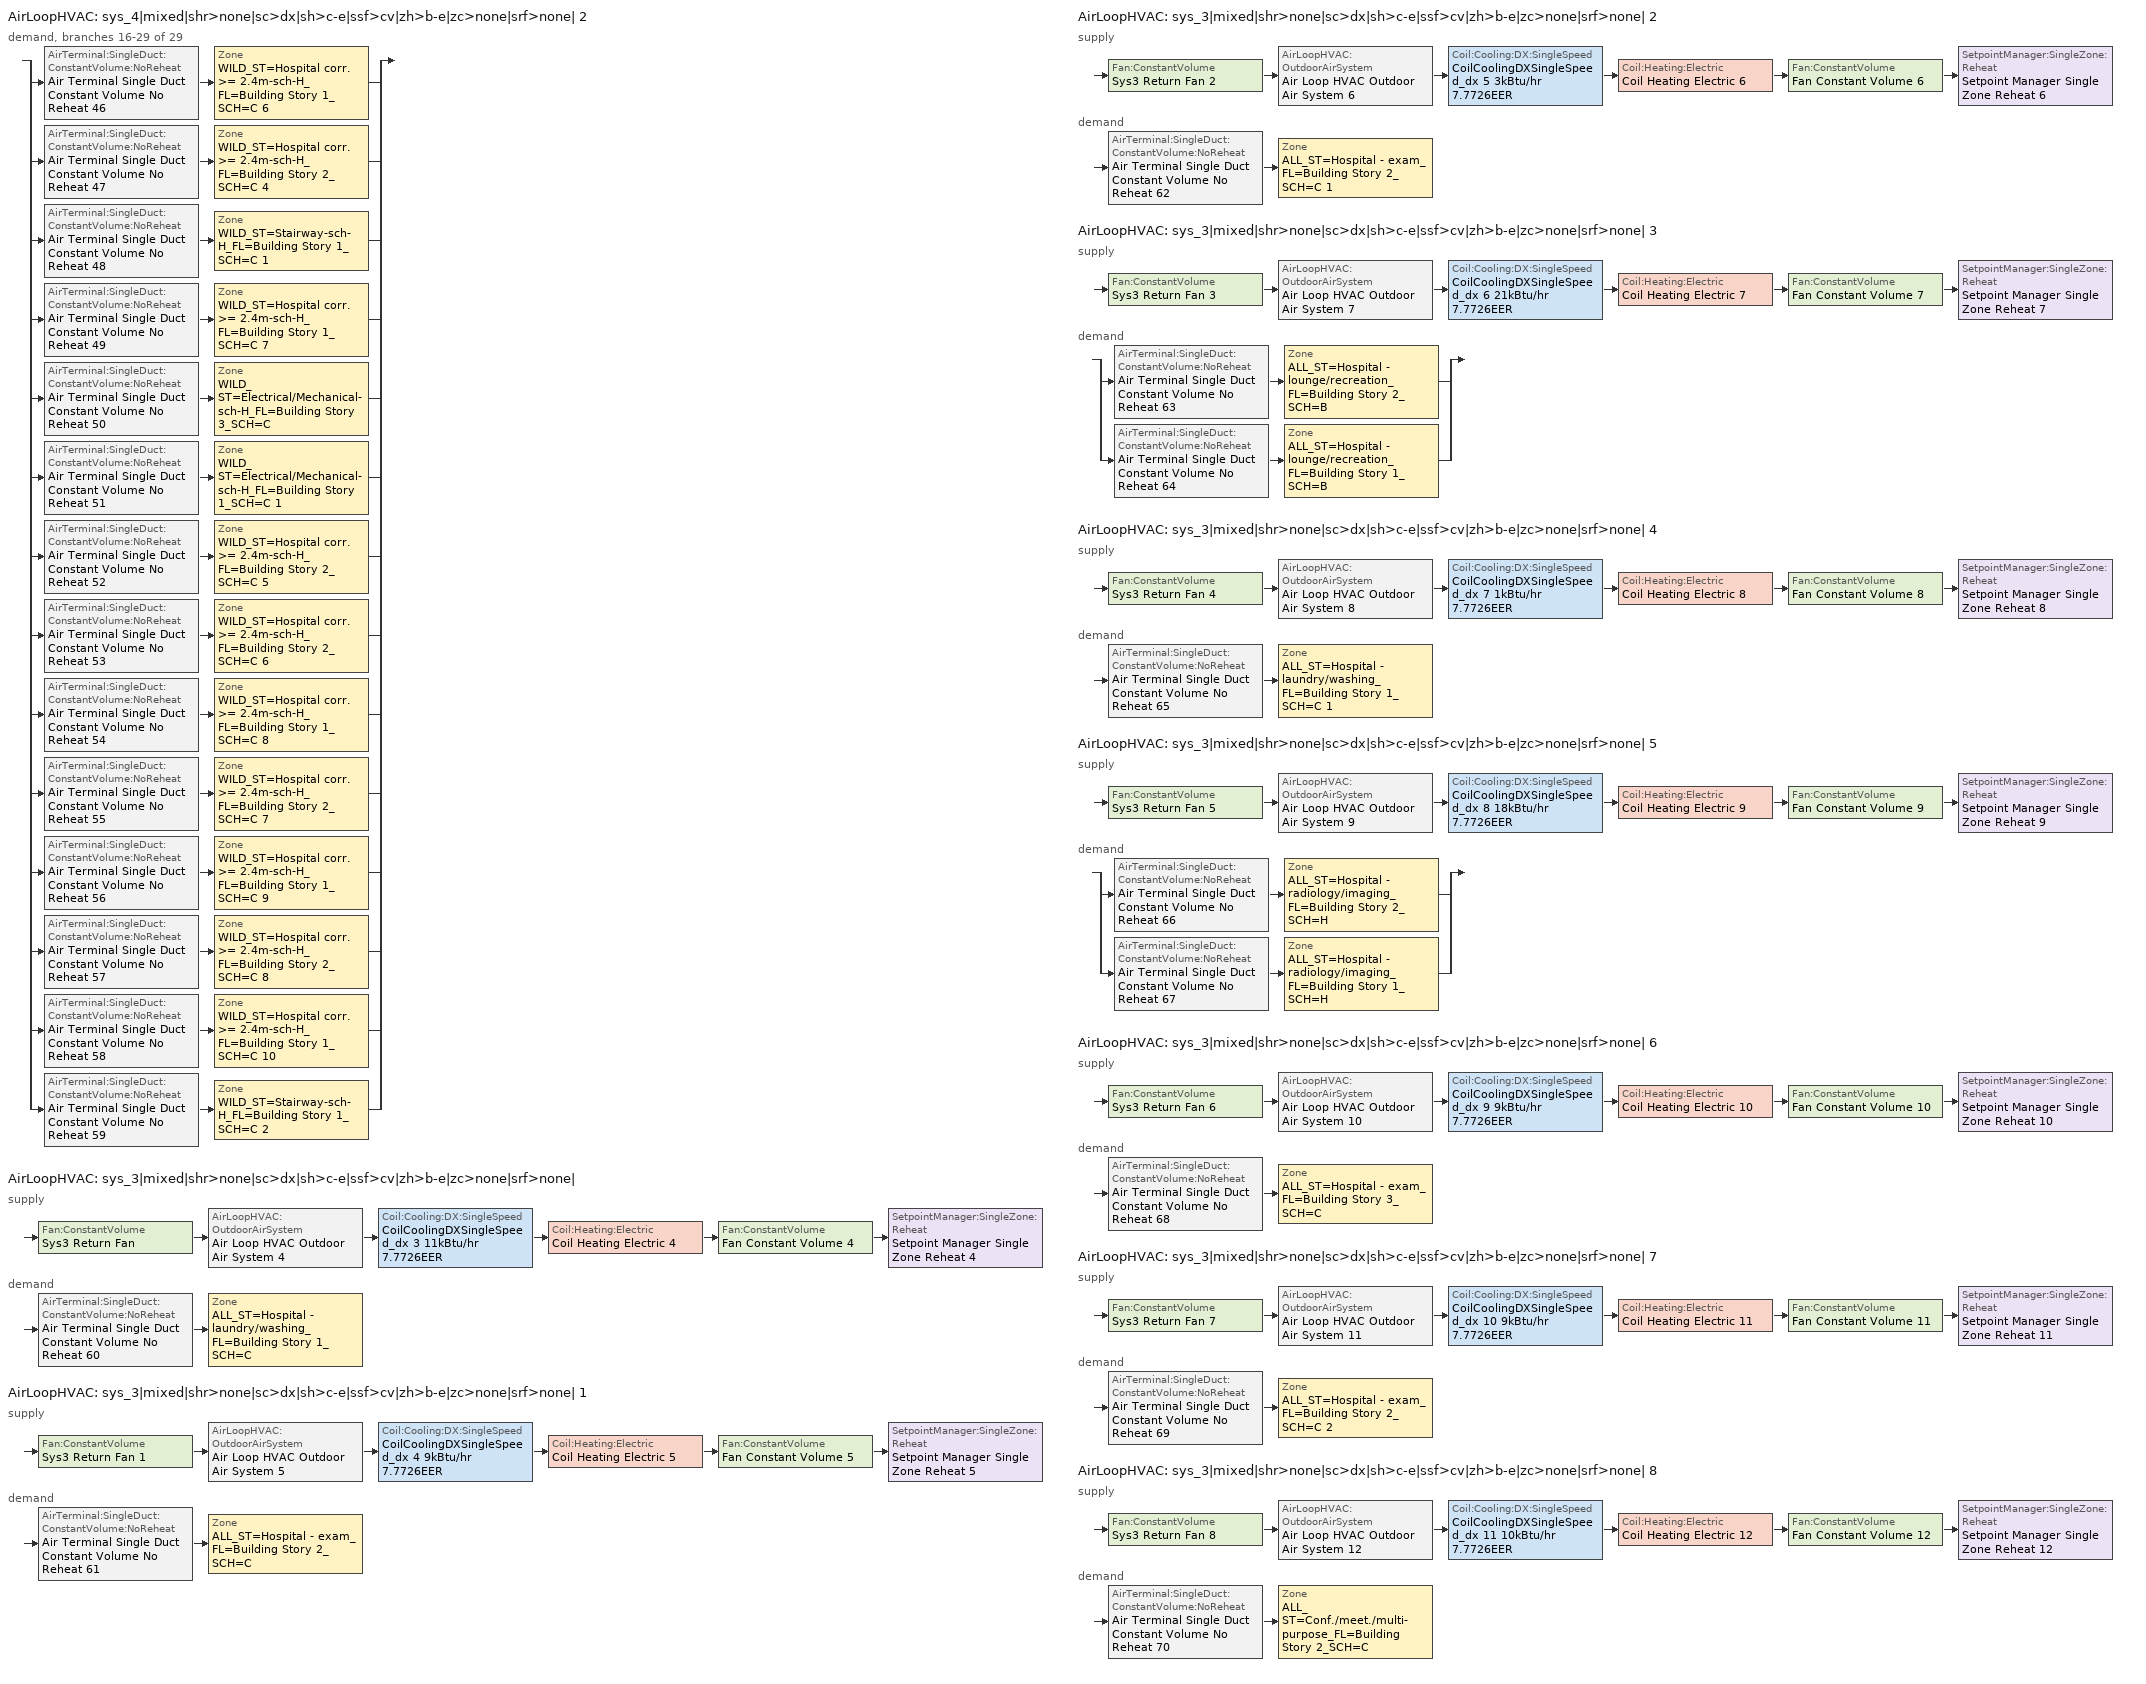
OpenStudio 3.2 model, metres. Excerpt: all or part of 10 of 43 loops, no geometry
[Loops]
AirLoopHVAC 'sys_4|mixed|shr>none|sc>dx|sh>c-e|ssf>cv|zh>b-e|zc>none|srf>none| 2'
 demand, branches 16-29 of 29: split
  | AirTerminal:SingleDuct:ConstantVolume:NoReheat 'Air Terminal Single Duct Constant Volume No Reheat 46' > Zone 'WILD_ST=Hospital corr. >= 2.4m-sch-H_FL=Building Story 1_SCH=C 6'
  | AirTerminal:SingleDuct:ConstantVolume:NoReheat 'Air Terminal Single Duct Constant Volume No Reheat 47' > Zone 'WILD_ST=Hospital corr. >= 2.4m-sch-H_FL=Building Story 2_SCH=C 4'
  | AirTerminal:SingleDuct:ConstantVolume:NoReheat 'Air Terminal Single Duct Constant Volume No Reheat 48' > Zone 'WILD_ST=Stairway-sch-H_FL=Building Story 1_SCH=C 1'
  | AirTerminal:SingleDuct:ConstantVolume:NoReheat 'Air Terminal Single Duct Constant Volume No Reheat 49' > Zone 'WILD_ST=Hospital corr. >= 2.4m-sch-H_FL=Building Story 1_SCH=C 7'
  | AirTerminal:SingleDuct:ConstantVolume:NoReheat 'Air Terminal Single Duct Constant Volume No Reheat 50' > Zone 'WILD_ST=Electrical/Mechanical-sch-H_FL=Building Story 3_SCH=C'
  | AirTerminal:SingleDuct:ConstantVolume:NoReheat 'Air Terminal Single Duct Constant Volume No Reheat 51' > Zone 'WILD_ST=Electrical/Mechanical-sch-H_FL=Building Story 1_SCH=C 1'
  | AirTerminal:SingleDuct:ConstantVolume:NoReheat 'Air Terminal Single Duct Constant Volume No Reheat 52' > Zone 'WILD_ST=Hospital corr. >= 2.4m-sch-H_FL=Building Story 2_SCH=C 5'
  | AirTerminal:SingleDuct:ConstantVolume:NoReheat 'Air Terminal Single Duct Constant Volume No Reheat 53' > Zone 'WILD_ST=Hospital corr. >= 2.4m-sch-H_FL=Building Story 2_SCH=C 6'
  | AirTerminal:SingleDuct:ConstantVolume:NoReheat 'Air Terminal Single Duct Constant Volume No Reheat 54' > Zone 'WILD_ST=Hospital corr. >= 2.4m-sch-H_FL=Building Story 1_SCH=C 8'
  | AirTerminal:SingleDuct:ConstantVolume:NoReheat 'Air Terminal Single Duct Constant Volume No Reheat 55' > Zone 'WILD_ST=Hospital corr. >= 2.4m-sch-H_FL=Building Story 2_SCH=C 7'
  | AirTerminal:SingleDuct:ConstantVolume:NoReheat 'Air Terminal Single Duct Constant Volume No Reheat 56' > Zone 'WILD_ST=Hospital corr. >= 2.4m-sch-H_FL=Building Story 1_SCH=C 9'
  | AirTerminal:SingleDuct:ConstantVolume:NoReheat 'Air Terminal Single Duct Constant Volume No Reheat 57' > Zone 'WILD_ST=Hospital corr. >= 2.4m-sch-H_FL=Building Story 2_SCH=C 8'
  | AirTerminal:SingleDuct:ConstantVolume:NoReheat 'Air Terminal Single Duct Constant Volume No Reheat 58' > Zone 'WILD_ST=Hospital corr. >= 2.4m-sch-H_FL=Building Story 1_SCH=C 10'
  | AirTerminal:SingleDuct:ConstantVolume:NoReheat 'Air Terminal Single Duct Constant Volume No Reheat 59' > Zone 'WILD_ST=Stairway-sch-H_FL=Building Story 1_SCH=C 2'
AirLoopHVAC 'sys_3|mixed|shr>none|sc>dx|sh>c-e|ssf>cv|zh>b-e|zc>none|srf>none|'
 supply: Fan:ConstantVolume 'Sys3 Return Fan' > AirLoopHVAC:OutdoorAirSystem 'Air Loop HVAC Outdoor Air System 4' > Coil:Cooling:DX:SingleSpeed 'CoilCoolingDXSingleSpeed_dx 3 11kBtu/hr 7.7726EER' > Coil:Heating:Electric 'Coil Heating Electric 4' > Fan:ConstantVolume 'Fan Constant Volume 4' > SetpointManager:SingleZone:Reheat 'Setpoint Manager Single Zone Reheat 4'
 demand: AirTerminal:SingleDuct:ConstantVolume:NoReheat 'Air Terminal Single Duct Constant Volume No Reheat 60' > Zone 'ALL_ST=Hospital - laundry/washing_FL=Building Story 1_SCH=C'
AirLoopHVAC 'sys_3|mixed|shr>none|sc>dx|sh>c-e|ssf>cv|zh>b-e|zc>none|srf>none| 1'
 supply: Fan:ConstantVolume 'Sys3 Return Fan 1' > AirLoopHVAC:OutdoorAirSystem 'Air Loop HVAC Outdoor Air System 5' > Coil:Cooling:DX:SingleSpeed 'CoilCoolingDXSingleSpeed_dx 4 9kBtu/hr 7.7726EER' > Coil:Heating:Electric 'Coil Heating Electric 5' > Fan:ConstantVolume 'Fan Constant Volume 5' > SetpointManager:SingleZone:Reheat 'Setpoint Manager Single Zone Reheat 5'
 demand: AirTerminal:SingleDuct:ConstantVolume:NoReheat 'Air Terminal Single Duct Constant Volume No Reheat 61' > Zone 'ALL_ST=Hospital - exam_FL=Building Story 2_SCH=C'
AirLoopHVAC 'sys_3|mixed|shr>none|sc>dx|sh>c-e|ssf>cv|zh>b-e|zc>none|srf>none| 2'
 supply: Fan:ConstantVolume 'Sys3 Return Fan 2' > AirLoopHVAC:OutdoorAirSystem 'Air Loop HVAC Outdoor Air System 6' > Coil:Cooling:DX:SingleSpeed 'CoilCoolingDXSingleSpeed_dx 5 3kBtu/hr 7.7726EER' > Coil:Heating:Electric 'Coil Heating Electric 6' > Fan:ConstantVolume 'Fan Constant Volume 6' > SetpointManager:SingleZone:Reheat 'Setpoint Manager Single Zone Reheat 6'
 demand: AirTerminal:SingleDuct:ConstantVolume:NoReheat 'Air Terminal Single Duct Constant Volume No Reheat 62' > Zone 'ALL_ST=Hospital - exam_FL=Building Story 2_SCH=C 1'
AirLoopHVAC 'sys_3|mixed|shr>none|sc>dx|sh>c-e|ssf>cv|zh>b-e|zc>none|srf>none| 3'
 supply: Fan:ConstantVolume 'Sys3 Return Fan 3' > AirLoopHVAC:OutdoorAirSystem 'Air Loop HVAC Outdoor Air System 7' > Coil:Cooling:DX:SingleSpeed 'CoilCoolingDXSingleSpeed_dx 6 21kBtu/hr 7.7726EER' > Coil:Heating:Electric 'Coil Heating Electric 7' > Fan:ConstantVolume 'Fan Constant Volume 7' > SetpointManager:SingleZone:Reheat 'Setpoint Manager Single Zone Reheat 7'
 demand: split
  | AirTerminal:SingleDuct:ConstantVolume:NoReheat 'Air Terminal Single Duct Constant Volume No Reheat 63' > Zone 'ALL_ST=Hospital - lounge/recreation_FL=Building Story 2_SCH=B'
  | AirTerminal:SingleDuct:ConstantVolume:NoReheat 'Air Terminal Single Duct Constant Volume No Reheat 64' > Zone 'ALL_ST=Hospital - lounge/recreation_FL=Building Story 1_SCH=B'
AirLoopHVAC 'sys_3|mixed|shr>none|sc>dx|sh>c-e|ssf>cv|zh>b-e|zc>none|srf>none| 4'
 supply: Fan:ConstantVolume 'Sys3 Return Fan 4' > AirLoopHVAC:OutdoorAirSystem 'Air Loop HVAC Outdoor Air System 8' > Coil:Cooling:DX:SingleSpeed 'CoilCoolingDXSingleSpeed_dx 7 1kBtu/hr 7.7726EER' > Coil:Heating:Electric 'Coil Heating Electric 8' > Fan:ConstantVolume 'Fan Constant Volume 8' > SetpointManager:SingleZone:Reheat 'Setpoint Manager Single Zone Reheat 8'
 demand: AirTerminal:SingleDuct:ConstantVolume:NoReheat 'Air Terminal Single Duct Constant Volume No Reheat 65' > Zone 'ALL_ST=Hospital - laundry/washing_FL=Building Story 1_SCH=C 1'
AirLoopHVAC 'sys_3|mixed|shr>none|sc>dx|sh>c-e|ssf>cv|zh>b-e|zc>none|srf>none| 5'
 supply: Fan:ConstantVolume 'Sys3 Return Fan 5' > AirLoopHVAC:OutdoorAirSystem 'Air Loop HVAC Outdoor Air System 9' > Coil:Cooling:DX:SingleSpeed 'CoilCoolingDXSingleSpeed_dx 8 18kBtu/hr 7.7726EER' > Coil:Heating:Electric 'Coil Heating Electric 9' > Fan:ConstantVolume 'Fan Constant Volume 9' > SetpointManager:SingleZone:Reheat 'Setpoint Manager Single Zone Reheat 9'
 demand: split
  | AirTerminal:SingleDuct:ConstantVolume:NoReheat 'Air Terminal Single Duct Constant Volume No Reheat 66' > Zone 'ALL_ST=Hospital - radiology/imaging_FL=Building Story 2_SCH=H'
  | AirTerminal:SingleDuct:ConstantVolume:NoReheat 'Air Terminal Single Duct Constant Volume No Reheat 67' > Zone 'ALL_ST=Hospital - radiology/imaging_FL=Building Story 1_SCH=H'
AirLoopHVAC 'sys_3|mixed|shr>none|sc>dx|sh>c-e|ssf>cv|zh>b-e|zc>none|srf>none| 6'
 supply: Fan:ConstantVolume 'Sys3 Return Fan 6' > AirLoopHVAC:OutdoorAirSystem 'Air Loop HVAC Outdoor Air System 10' > Coil:Cooling:DX:SingleSpeed 'CoilCoolingDXSingleSpeed_dx 9 9kBtu/hr 7.7726EER' > Coil:Heating:Electric 'Coil Heating Electric 10' > Fan:ConstantVolume 'Fan Constant Volume 10' > SetpointManager:SingleZone:Reheat 'Setpoint Manager Single Zone Reheat 10'
 demand: AirTerminal:SingleDuct:ConstantVolume:NoReheat 'Air Terminal Single Duct Constant Volume No Reheat 68' > Zone 'ALL_ST=Hospital - exam_FL=Building Story 3_SCH=C'
AirLoopHVAC 'sys_3|mixed|shr>none|sc>dx|sh>c-e|ssf>cv|zh>b-e|zc>none|srf>none| 7'
 supply: Fan:ConstantVolume 'Sys3 Return Fan 7' > AirLoopHVAC:OutdoorAirSystem 'Air Loop HVAC Outdoor Air System 11' > Coil:Cooling:DX:SingleSpeed 'CoilCoolingDXSingleSpeed_dx 10 9kBtu/hr 7.7726EER' > Coil:Heating:Electric 'Coil Heating Electric 11' > Fan:ConstantVolume 'Fan Constant Volume 11' > SetpointManager:SingleZone:Reheat 'Setpoint Manager Single Zone Reheat 11'
 demand: AirTerminal:SingleDuct:ConstantVolume:NoReheat 'Air Terminal Single Duct Constant Volume No Reheat 69' > Zone 'ALL_ST=Hospital - exam_FL=Building Story 2_SCH=C 2'
AirLoopHVAC 'sys_3|mixed|shr>none|sc>dx|sh>c-e|ssf>cv|zh>b-e|zc>none|srf>none| 8'
 supply: Fan:ConstantVolume 'Sys3 Return Fan 8' > AirLoopHVAC:OutdoorAirSystem 'Air Loop HVAC Outdoor Air System 12' > Coil:Cooling:DX:SingleSpeed 'CoilCoolingDXSingleSpeed_dx 11 10kBtu/hr 7.7726EER' > Coil:Heating:Electric 'Coil Heating Electric 12' > Fan:ConstantVolume 'Fan Constant Volume 12' > SetpointManager:SingleZone:Reheat 'Setpoint Manager Single Zone Reheat 12'
 demand: AirTerminal:SingleDuct:ConstantVolume:NoReheat 'Air Terminal Single Duct Constant Volume No Reheat 70' > Zone 'ALL_ST=Conf./meet./multi-purpose_FL=Building Story 2_SCH=C'
[Sizing:Zone] Zone Cooling Design Supply Air Temperature Input Method=TemperatureDifference; Zone Cooling Design Supply Air Temperature {C}=14; Zone Cooling Design Supply Air Temperature Difference {deltaC}=11; Zone Heating Design Supply Air Temperature Input Method=TemperatureDifference; Zone Heating Design Supply Air Temperature {C}=40; Zone Heating Design Supply Air Temperature Difference {deltaC}=21; Zone Cooling Design Supply Air Humidity Ratio {kg-H2O/kg-air}=0.0085; Zone Heating Design Supply Air Humidity Ratio {kg-H2O/kg-air}=0.008; Zone Heating Sizing Factor=1.3; Zone Cooling Sizing Factor=1.1; Cooling Design Air Flow Method=DesignDay; Heating Design Air Flow Method=DesignDay; Account for Dedicated Outdoor Air System=No; Dedicated Outdoor Air System Control Strategy=NeutralSupplyAir; Dedicated Outdoor Air Low Setpoint Temperature for Design {C}=autosize; Dedicated Outdoor Air High Setpoint Temperature for Design {C}=autosize
ALL_ST=Hospital - laundry/washing_FL=Building Story 1_SCH=C; ALL_ST=Hospital - exam_FL=Building Story 2_SCH=C; ALL_ST=Hospital - exam_FL=Building Story 2_SCH=C 1; ALL_ST=Hospital - lounge/recreation_FL=Building Story 2_SCH=B; ALL_ST=Hospital - laundry/washing_FL=Building Story 1_SCH=C 1; ALL_ST=Hospital - radiology/imaging_FL=Building Story 2_SCH=H; ALL_ST=Hospital - exam_FL=Building Story 3_SCH=C; ALL_ST=Hospital - exam_FL=Building Story 2_SCH=C 2; ALL_ST=Conf./meet./multi-purpose_FL=Building Story 2_SCH=C; ALL_ST=Hospital - lounge/recreation_FL=Building Story 1_SCH=B; ALL_ST=Hospital - radiology/imaging_FL=Building Story 1_SCH=H; WILD_ST=Hospital corr. >= 2.4m-sch-H_FL=Building Story 1_SCH=C 6; WILD_ST=Hospital corr. >= 2.4m-sch-H_FL=Building Story 2_SCH=C 4; WILD_ST=Stairway-sch-H_FL=Building Story 1_SCH=C 1; WILD_ST=Hospital corr. >= 2.4m-sch-H_FL=Building Story 1_SCH=C 7; WILD_ST=Electrical/Mechanical-sch-H_FL=Building Story 3_SCH=C; WILD_ST=Electrical/Mechanical-sch-H_FL=Building Story 1_SCH=C 1; WILD_ST=Hospital corr. >= 2.4m-sch-H_FL=Building Story 2_SCH=C 5; WILD_ST=Hospital corr. >= 2.4m-sch-H_FL=Building Story 2_SCH=C 6; WILD_ST=Hospital corr. >= 2.4m-sch-H_FL=Building Story 1_SCH=C 8; WILD_ST=Hospital corr. >= 2.4m-sch-H_FL=Building Story 2_SCH=C 7; WILD_ST=Hospital corr. >= 2.4m-sch-H_FL=Building Story 1_SCH=C 9; WILD_ST=Hospital corr. >= 2.4m-sch-H_FL=Building Story 2_SCH=C 8; WILD_ST=Hospital corr. >= 2.4m-sch-H_FL=Building Story 1_SCH=C 10; WILD_ST=Stairway-sch-H_FL=Building Story 1_SCH=C 2
[Zone equipment]
ALL_ST=Hospital - laundry/washing_FL=Building Story 1_SCH=C: Air Terminal Single Duct Constant Volume No Reheat 60, Zone HVAC Baseboard Convective Electric 60
ALL_ST=Hospital - exam_FL=Building Story 2_SCH=C: Air Terminal Single Duct Constant Volume No Reheat 61, Zone HVAC Baseboard Convective Electric 61
ALL_ST=Hospital - exam_FL=Building Story 2_SCH=C 1: Air Terminal Single Duct Constant Volume No Reheat 62, Zone HVAC Baseboard Convective Electric 62
ALL_ST=Hospital - lounge/recreation_FL=Building Story 2_SCH=B: Air Terminal Single Duct Constant Volume No Reheat 63, Zone HVAC Baseboard Convective Electric 63
ALL_ST=Hospital - laundry/washing_FL=Building Story 1_SCH=C 1: Air Terminal Single Duct Constant Volume No Reheat 65, Zone HVAC Baseboard Convective Electric 65
ALL_ST=Hospital - radiology/imaging_FL=Building Story 2_SCH=H: Air Terminal Single Duct Constant Volume No Reheat 66, Zone HVAC Baseboard Convective Electric 66
ALL_ST=Hospital - exam_FL=Building Story 3_SCH=C: Air Terminal Single Duct Constant Volume No Reheat 68, Zone HVAC Baseboard Convective Electric 68
ALL_ST=Hospital - exam_FL=Building Story 2_SCH=C 2: Air Terminal Single Duct Constant Volume No Reheat 69, Zone HVAC Baseboard Convective Electric 69
ALL_ST=Conf./meet./multi-purpose_FL=Building Story 2_SCH=C: Air Terminal Single Duct Constant Volume No Reheat 70, Zone HVAC Baseboard Convective Electric 70
ALL_ST=Hospital - lounge/recreation_FL=Building Story 1_SCH=B: Air Terminal Single Duct Constant Volume No Reheat 64, Zone HVAC Baseboard Convective Electric 64
ALL_ST=Hospital - radiology/imaging_FL=Building Story 1_SCH=H: Air Terminal Single Duct Constant Volume No Reheat 67, Zone HVAC Baseboard Convective Electric 67
WILD_ST=Hospital corr. >= 2.4m-sch-H_FL=Building Story 1_SCH=C 6: Air Terminal Single Duct Constant Volume No Reheat 46, Zone HVAC Baseboard Convective Electric 46, Sys_4_zone_exhaust_fan 45
WILD_ST=Hospital corr. >= 2.4m-sch-H_FL=Building Story 2_SCH=C 4: Air Terminal Single Duct Constant Volume No Reheat 47, Zone HVAC Baseboard Convective Electric 47, Sys_4_zone_exhaust_fan 46
WILD_ST=Stairway-sch-H_FL=Building Story 1_SCH=C 1: Air Terminal Single Duct Constant Volume No Reheat 48, Zone HVAC Baseboard Convective Electric 48, Sys_4_zone_exhaust_fan 47
WILD_ST=Hospital corr. >= 2.4m-sch-H_FL=Building Story 1_SCH=C 7: Air Terminal Single Duct Constant Volume No Reheat 49, Zone HVAC Baseboard Convective Electric 49, Sys_4_zone_exhaust_fan 48
WILD_ST=Electrical/Mechanical-sch-H_FL=Building Story 3_SCH=C: Air Terminal Single Duct Constant Volume No Reheat 50, Zone HVAC Baseboard Convective Electric 50, Sys_4_zone_exhaust_fan 49
WILD_ST=Electrical/Mechanical-sch-H_FL=Building Story 1_SCH=C 1: Air Terminal Single Duct Constant Volume No Reheat 51, Zone HVAC Baseboard Convective Electric 51, Sys_4_zone_exhaust_fan 50
WILD_ST=Hospital corr. >= 2.4m-sch-H_FL=Building Story 2_SCH=C 5: Air Terminal Single Duct Constant Volume No Reheat 52, Zone HVAC Baseboard Convective Electric 52, Sys_4_zone_exhaust_fan 51
WILD_ST=Hospital corr. >= 2.4m-sch-H_FL=Building Story 2_SCH=C 6: Air Terminal Single Duct Constant Volume No Reheat 53, Zone HVAC Baseboard Convective Electric 53, Sys_4_zone_exhaust_fan 52
WILD_ST=Hospital corr. >= 2.4m-sch-H_FL=Building Story 1_SCH=C 8: Air Terminal Single Duct Constant Volume No Reheat 54, Zone HVAC Baseboard Convective Electric 54, Sys_4_zone_exhaust_fan 53
WILD_ST=Hospital corr. >= 2.4m-sch-H_FL=Building Story 2_SCH=C 7: Air Terminal Single Duct Constant Volume No Reheat 55, Zone HVAC Baseboard Convective Electric 55, Sys_4_zone_exhaust_fan 54
WILD_ST=Hospital corr. >= 2.4m-sch-H_FL=Building Story 1_SCH=C 9: Air Terminal Single Duct Constant Volume No Reheat 56, Zone HVAC Baseboard Convective Electric 56, Sys_4_zone_exhaust_fan 55
WILD_ST=Hospital corr. >= 2.4m-sch-H_FL=Building Story 2_SCH=C 8: Air Terminal Single Duct Constant Volume No Reheat 57, Zone HVAC Baseboard Convective Electric 57, Sys_4_zone_exhaust_fan 56
WILD_ST=Hospital corr. >= 2.4m-sch-H_FL=Building Story 1_SCH=C 10: Air Terminal Single Duct Constant Volume No Reheat 58, Zone HVAC Baseboard Convective Electric 58, Sys_4_zone_exhaust_fan 57
WILD_ST=Stairway-sch-H_FL=Building Story 1_SCH=C 2: Air Terminal Single Duct Constant Volume No Reheat 59, Zone HVAC Baseboard Convective Electric 59, Sys_4_zone_exhaust_fan 58
[AirLoopHVAC] Design Supply Air Flow Rate {m3/s}=autosize; Design Return Air Flow Fraction of Supply Air Flow=1
Name | Availability Schedule
sys_3|mixed|shr>none|sc>dx|sh>c-e|ssf>cv|zh>b-e|zc>none|srf>none| | sys_3|mixed|shr>none|sc>dx|sh>c-e|ssf>cv|zh>b-e|zc>none|srf>none| Occ Sch
sys_3|mixed|shr>none|sc>dx|sh>c-e|ssf>cv|zh>b-e|zc>none|srf>none| 1 | sys_3|mixed|shr>none|sc>dx|sh>c-e|ssf>cv|zh>b-e|zc>none|srf>none| 1 Occ Sch
sys_3|mixed|shr>none|sc>dx|sh>c-e|ssf>cv|zh>b-e|zc>none|srf>none| 2 | sys_3|mixed|shr>none|sc>dx|sh>c-e|ssf>cv|zh>b-e|zc>none|srf>none| 2 Occ Sch
sys_3|mixed|shr>none|sc>dx|sh>c-e|ssf>cv|zh>b-e|zc>none|srf>none| 3 | sys_3|mixed|shr>none|sc>dx|sh>c-e|ssf>cv|zh>b-e|zc>none|srf>none| 3 Occ Sch
sys_3|mixed|shr>none|sc>dx|sh>c-e|ssf>cv|zh>b-e|zc>none|srf>none| 4 | sys_3|mixed|shr>none|sc>dx|sh>c-e|ssf>cv|zh>b-e|zc>none|srf>none| 4 Occ Sch
sys_3|mixed|shr>none|sc>dx|sh>c-e|ssf>cv|zh>b-e|zc>none|srf>none| 5 | sys_3|mixed|shr>none|sc>dx|sh>c-e|ssf>cv|zh>b-e|zc>none|srf>none| 5 Occ Sch
sys_3|mixed|shr>none|sc>dx|sh>c-e|ssf>cv|zh>b-e|zc>none|srf>none| 6 | sys_3|mixed|shr>none|sc>dx|sh>c-e|ssf>cv|zh>b-e|zc>none|srf>none| 6 Occ Sch
sys_3|mixed|shr>none|sc>dx|sh>c-e|ssf>cv|zh>b-e|zc>none|srf>none| 7 | sys_3|mixed|shr>none|sc>dx|sh>c-e|ssf>cv|zh>b-e|zc>none|srf>none| 7 Occ Sch
sys_3|mixed|shr>none|sc>dx|sh>c-e|ssf>cv|zh>b-e|zc>none|srf>none| 8 | sys_3|mixed|shr>none|sc>dx|sh>c-e|ssf>cv|zh>b-e|zc>none|srf>none| 8 Occ Sch
[Sizing:System] Type of Load to Size On=Sensible; Design Outdoor Air Flow Rate {m3/s}=Autosize; Central Heating Maximum System Air Flow Ratio=1; Preheat Design Temperature {C}=7; Preheat Design Humidity Ratio {kg-H2O/kg-Air}=0.008; Precool Design Temperature {C}=13; Precool Design Humidity Ratio {kg-H2O/kg-Air}=0.008; Central Cooling Design Supply Air Temperature {C}=13; Central Heating Design Supply Air Temperature {C}=43; Sizing Option=NonCoincident; 100% Outdoor Air in Cooling=No; 100% Outdoor Air in Heating=No; Central Cooling Design Supply Air Humidity Ratio {kg-H2O/kg-Air}=0.0085; Central Heating Design Supply Air Humidity Ratio {kg-H2O/kg-Air}=0.008; Cooling Design Air Flow Method=DesignDay; Cooling Design Air Flow Rate {m3/s}=0; Heating Design Air Flow Method=DesignDay; Heating Design Air Flow Rate {m3/s}=0; System Outdoor Air Method=ZoneSum; Zone Maximum Outdoor Air Fraction=1; Cooling Supply Air Flow Rate Per Floor Area {m3/s-m2}=0.00996765; Cooling Fraction of Autosized Cooling Supply Air Flow Rate=1; Cooling Supply Air Flow Rate Per Unit Cooling Capacity {m3/s-W}=3.94755e-05; Heating Supply Air Flow Rate Per Floor Area {m3/s-m2}=0.00996765; Heating Fraction of Autosized Heating Supply Air Flow Rate=1; Heating Fraction of Autosized Cooling Supply Air Flow Rate=1; Heating Supply Air Flow Rate Per Unit Heating Capacity {m3/s-W}=3.15882e-05; Cooling Design Capacity Method=CoolingDesignCapacity; Cooling Design Capacity {W}=autosize; Cooling Design Capacity Per Floor Area {W/m2}=234.7; Fraction of Autosized Cooling Design Capacity=1; Heating Design Capacity Method=HeatingDesignCapacity; Heating Design Capacity {W}=autosize; Heating Design Capacity Per Floor Area {W/m2}=157; Fraction of Autosized Heating Design Capacity=1; Central Cooling Capacity Control Method=OnOff
sys_3|mixed|shr>none|sc>dx|sh>c-e|ssf>cv|zh>b-e|zc>none|srf>none|; sys_3|mixed|shr>none|sc>dx|sh>c-e|ssf>cv|zh>b-e|zc>none|srf>none| 1; sys_3|mixed|shr>none|sc>dx|sh>c-e|ssf>cv|zh>b-e|zc>none|srf>none| 2; sys_3|mixed|shr>none|sc>dx|sh>c-e|ssf>cv|zh>b-e|zc>none|srf>none| 3; sys_3|mixed|shr>none|sc>dx|sh>c-e|ssf>cv|zh>b-e|zc>none|srf>none| 4; sys_3|mixed|shr>none|sc>dx|sh>c-e|ssf>cv|zh>b-e|zc>none|srf>none| 5; sys_3|mixed|shr>none|sc>dx|sh>c-e|ssf>cv|zh>b-e|zc>none|srf>none| 6; sys_3|mixed|shr>none|sc>dx|sh>c-e|ssf>cv|zh>b-e|zc>none|srf>none| 7; sys_3|mixed|shr>none|sc>dx|sh>c-e|ssf>cv|zh>b-e|zc>none|srf>none| 8
[Fan:ConstantVolume] Availability Schedule=Always On Discrete; Maximum Flow Rate {m3/s}=AutoSize
Name | Fan Total Efficiency | Pressure Rise {Pa} | Motor Efficiency
Fan Constant Volume 4; Fan Constant Volume 5; Fan Constant Volume 6; Fan Constant Volume 7; Fan Constant Volume 8; Fan Constant Volume 9; Fan Constant Volume 10; Fan Constant Volume 11; Fan Constant Volume 12 | 0.39975 | 640 | 0.615
Sys3 Return Fan; Sys3 Return Fan 1; Sys3 Return Fan 2; Sys3 Return Fan 3; Sys3 Return Fan 4; Sys3 Return Fan 5; Sys3 Return Fan 6; Sys3 Return Fan 7; Sys3 Return Fan 8 | 0.25 | 150 | 0.385
[Coil:Heating:Electric] Availability Schedule=Always On Discrete
Coil Heating Electric 4; Coil Heating Electric 5; Coil Heating Electric 6; Coil Heating Electric 7; Coil Heating Electric 8; Coil Heating Electric 9; Coil Heating Electric 10; Coil Heating Electric 11; Coil Heating Electric 12
[Coil:Cooling:DX:SingleSpeed] Availability Schedule=Always On Discrete; Rated Total Cooling Capacity {W}=autosize; Rated Sensible Heat Ratio=autosize; Rated COP {W/W}=2.72426; Rated Air Flow Rate {m3/s}=autosize; Rated Evaporator Fan Power Per Volume Flow Rate {W/(m3/s)}=773.3; Total Cooling Capacity Function of Temperature Curve=DXCOOL-NECB2011-REF-CAPFT; Total Cooling Capacity Function of Flow Fraction Curve=DXCOOL-NECB2011-REF-CAPFFLOW; Energy Input Ratio Function of Temperature Curve=DXCOOL-NECB2011-REF-COOLEIRFT; Energy Input Ratio Function of Flow Fraction Curve=DXCOOL-NECB2011-REF-COOLEIRFFLOW; Part Load Fraction Correlation Curve=DXCOOL-NECB2011-REF-COOLPLFFPLR; Minimum Outdoor Dry-Bulb Temperature for Compressor Operation {C}=-25; Condenser Type=AirCooled; Evaporative Condenser Effectiveness=0; Evaporative Condenser Air Flow Rate {m3/s}=Autosize; Evaporative Condenser Pump Rated Power Consumption {W}=Autosize; Crankcase Heater Capacity {W}=0; Maximum Outdoor Dry-Bulb Temperature for Crankcase Heater Operation {C}=0; Basin Heater Capacity {W/K}=0; Basin Heater Setpoint Temperature {C}=10
CoilCoolingDXSingleSpeed_dx 3 11kBtu/hr 7.7726EER; CoilCoolingDXSingleSpeed_dx 4 9kBtu/hr 7.7726EER; CoilCoolingDXSingleSpeed_dx 5 3kBtu/hr 7.7726EER; CoilCoolingDXSingleSpeed_dx 6 21kBtu/hr 7.7726EER; CoilCoolingDXSingleSpeed_dx 7 1kBtu/hr 7.7726EER; CoilCoolingDXSingleSpeed_dx 8 18kBtu/hr 7.7726EER; CoilCoolingDXSingleSpeed_dx 9 9kBtu/hr 7.7726EER; CoilCoolingDXSingleSpeed_dx 10 9kBtu/hr 7.7726EER; CoilCoolingDXSingleSpeed_dx 11 10kBtu/hr 7.7726EER
[Controller:OutdoorAir] Minimum Outdoor Air Flow Rate {m3/s}=autosize; Maximum Outdoor Air Flow Rate {m3/s}=Autosize; Economizer Control Type=NoEconomizer; Economizer Control Action Type=ModulateFlow; Economizer Maximum Limit Dry-Bulb Temperature {C}=28; Economizer Maximum Limit Enthalpy {J/kg}=64000; Economizer Minimum Limit Dry-Bulb Temperature {C}=-100; Lockout Type=NoLockout; Minimum Limit Type=FixedMinimum; High Humidity Control=No; Heat Recovery Bypass Control Type=BypassWhenWithinEconomizerLimits
Name | Minimum Outdoor Air Schedule | Controller Mechanical Ventilation
Controller Outdoor Air 4 | sys_3|mixed|shr>none|sc>dx|sh>c-e|ssf>cv|zh>b-e|zc>none|srf>none| Occ Sch | Controller Mechanical Ventilation 4
Controller Outdoor Air 5 | sys_3|mixed|shr>none|sc>dx|sh>c-e|ssf>cv|zh>b-e|zc>none|srf>none| 1 Occ Sch | Controller Mechanical Ventilation 5
Controller Outdoor Air 6 | sys_3|mixed|shr>none|sc>dx|sh>c-e|ssf>cv|zh>b-e|zc>none|srf>none| 2 Occ Sch | Controller Mechanical Ventilation 6
Controller Outdoor Air 7 | sys_3|mixed|shr>none|sc>dx|sh>c-e|ssf>cv|zh>b-e|zc>none|srf>none| 3 Occ Sch | Controller Mechanical Ventilation 7
Controller Outdoor Air 8 | sys_3|mixed|shr>none|sc>dx|sh>c-e|ssf>cv|zh>b-e|zc>none|srf>none| 4 Occ Sch | Controller Mechanical Ventilation 8
Controller Outdoor Air 9 | sys_3|mixed|shr>none|sc>dx|sh>c-e|ssf>cv|zh>b-e|zc>none|srf>none| 5 Occ Sch | Controller Mechanical Ventilation 9
Controller Outdoor Air 10 | sys_3|mixed|shr>none|sc>dx|sh>c-e|ssf>cv|zh>b-e|zc>none|srf>none| 6 Occ Sch | Controller Mechanical Ventilation 10
Controller Outdoor Air 11 | sys_3|mixed|shr>none|sc>dx|sh>c-e|ssf>cv|zh>b-e|zc>none|srf>none| 7 Occ Sch | Controller Mechanical Ventilation 11
Controller Outdoor Air 12 | sys_3|mixed|shr>none|sc>dx|sh>c-e|ssf>cv|zh>b-e|zc>none|srf>none| 8 Occ Sch | Controller Mechanical Ventilation 12
[Controller:MechanicalVentilation] Availability Schedule=Always On Discrete; System Outdoor Air Method=ZoneSum
Controller Mechanical Ventilation 4; Controller Mechanical Ventilation 5; Controller Mechanical Ventilation 6; Controller Mechanical Ventilation 7; Controller Mechanical Ventilation 8; Controller Mechanical Ventilation 9; Controller Mechanical Ventilation 10; Controller Mechanical Ventilation 11; Controller Mechanical Ventilation 12
[AirLoopHVAC:OutdoorAirSystem]
Name | Controller
Air Loop HVAC Outdoor Air System 4 | Controller Outdoor Air 4
Air Loop HVAC Outdoor Air System 5 | Controller Outdoor Air 5
Air Loop HVAC Outdoor Air System 6 | Controller Outdoor Air 6
Air Loop HVAC Outdoor Air System 7 | Controller Outdoor Air 7
Air Loop HVAC Outdoor Air System 8 | Controller Outdoor Air 8
Air Loop HVAC Outdoor Air System 9 | Controller Outdoor Air 9
Air Loop HVAC Outdoor Air System 10 | Controller Outdoor Air 10
Air Loop HVAC Outdoor Air System 11 | Controller Outdoor Air 11
Air Loop HVAC Outdoor Air System 12 | Controller Outdoor Air 12
[SetpointManager:SingleZone:Reheat] Minimum Supply Air Temperature {C}=13; Maximum Supply Air Temperature {C}=43
Name | Control Zone
Setpoint Manager Single Zone Reheat 4 | ALL_ST=Hospital - laundry/washing_FL=Building Story 1_SCH=C
Setpoint Manager Single Zone Reheat 5 | ALL_ST=Hospital - exam_FL=Building Story 2_SCH=C
Setpoint Manager Single Zone Reheat 6 | ALL_ST=Hospital - exam_FL=Building Story 2_SCH=C 1
Setpoint Manager Single Zone Reheat 7 | ALL_ST=Hospital - lounge/recreation_FL=Building Story 2_SCH=B
Setpoint Manager Single Zone Reheat 8 | ALL_ST=Hospital - laundry/washing_FL=Building Story 1_SCH=C 1
Setpoint Manager Single Zone Reheat 9 | ALL_ST=Hospital - radiology/imaging_FL=Building Story 2_SCH=H
Setpoint Manager Single Zone Reheat 10 | ALL_ST=Hospital - exam_FL=Building Story 3_SCH=C
Setpoint Manager Single Zone Reheat 11 | ALL_ST=Hospital - exam_FL=Building Story 2_SCH=C 2
Setpoint Manager Single Zone Reheat 12 | ALL_ST=Conf./meet./multi-purpose_FL=Building Story 2_SCH=C
[AirTerminal:SingleDuct:ConstantVolume:NoReheat] Availability Schedule=Always On Discrete; Maximum Air Flow Rate {m3/s}=AutoSize
Air Terminal Single Duct Constant Volume No Reheat 46; Air Terminal Single Duct Constant Volume No Reheat 47; Air Terminal Single Duct Constant Volume No Reheat 48; Air Terminal Single Duct Constant Volume No Reheat 49; Air Terminal Single Duct Constant Volume No Reheat 50; Air Terminal Single Duct Constant Volume No Reheat 51; Air Terminal Single Duct Constant Volume No Reheat 52; Air Terminal Single Duct Constant Volume No Reheat 53; Air Terminal Single Duct Constant Volume No Reheat 54; Air Terminal Single Duct Constant Volume No Reheat 55; Air Terminal Single Duct Constant Volume No Reheat 56; Air Terminal Single Duct Constant Volume No Reheat 57; Air Terminal Single Duct Constant Volume No Reheat 58; Air Terminal Single Duct Constant Volume No Reheat 59; Air Terminal Single Duct Constant Volume No Reheat 60; Air Terminal Single Duct Constant Volume No Reheat 61; Air Terminal Single Duct Constant Volume No Reheat 62; Air Terminal Single Duct Constant Volume No Reheat 63; Air Terminal Single Duct Constant Volume No Reheat 64; Air Terminal Single Duct Constant Volume No Reheat 65; Air Terminal Single Duct Constant Volume No Reheat 66; Air Terminal Single Duct Constant Volume No Reheat 67; Air Terminal Single Duct Constant Volume No Reheat 68; Air Terminal Single Duct Constant Volume No Reheat 69; Air Terminal Single Duct Constant Volume No Reheat 70
[ZoneHVAC:Baseboard:Convective:Electric] Availability Schedule=Always On Discrete; Nominal Capacity {W}=autosize; Efficiency=1
Zone HVAC Baseboard Convective Electric 46; Zone HVAC Baseboard Convective Electric 47; Zone HVAC Baseboard Convective Electric 48; Zone HVAC Baseboard Convective Electric 49; Zone HVAC Baseboard Convective Electric 50; Zone HVAC Baseboard Convective Electric 51; Zone HVAC Baseboard Convective Electric 52; Zone HVAC Baseboard Convective Electric 53; Zone HVAC Baseboard Convective Electric 54; Zone HVAC Baseboard Convective Electric 55; Zone HVAC Baseboard Convective Electric 56; Zone HVAC Baseboard Convective Electric 57; Zone HVAC Baseboard Convective Electric 58; Zone HVAC Baseboard Convective Electric 59; Zone HVAC Baseboard Convective Electric 60; Zone HVAC Baseboard Convective Electric 61; Zone HVAC Baseboard Convective Electric 62; Zone HVAC Baseboard Convective Electric 63; Zone HVAC Baseboard Convective Electric 64; Zone HVAC Baseboard Convective Electric 65; Zone HVAC Baseboard Convective Electric 66; Zone HVAC Baseboard Convective Electric 67; Zone HVAC Baseboard Convective Electric 68; Zone HVAC Baseboard Convective Electric 69; Zone HVAC Baseboard Convective Electric 70
[Fan:ZoneExhaust] Fan Total Efficiency=0.25; Pressure Rise {Pa}=125; System Availability Manager Coupling Mode=Coupled
Name | Maximum Flow Rate {m3/s}
Sys_4_zone_exhaust_fan 45 | 0.0113267
Sys_4_zone_exhaust_fan 46; Sys_4_zone_exhaust_fan 52 | 0.00849505
Sys_4_zone_exhaust_fan 47; Sys_4_zone_exhaust_fan 55 | 0.00396436
Sys_4_zone_exhaust_fan 48 | 0.029072
Sys_4_zone_exhaust_fan 49 | 0.00825908
Sys_4_zone_exhaust_fan 50 | 0.00231254
Sys_4_zone_exhaust_fan 51; Sys_4_zone_exhaust_fan 54 | 0.00934456
Sys_4_zone_exhaust_fan 53 | 0.00604093
Sys_4_zone_exhaust_fan 56 | 0.0266178
Sys_4_zone_exhaust_fan 57 | 0.00693763
Sys_4_zone_exhaust_fan 58 | 0.0045307
[Schedule:Ruleset]
Name | Default Day Schedule | Summer Design Day Schedule | Winter Design Day Schedule
sys_3|mixed|shr>none|sc>dx|sh>c-e|ssf>cv|zh>b-e|zc>none|srf>none| Occ Sch | sys_3|mixed|shr>none|sc>dx|sh>c-e|ssf>cv|zh>b-e|zc>none|srf>none| Occ Sch Default | sys_3|mixed|shr>none|sc>dx|sh>c-e|ssf>cv|zh>b-e|zc>none|srf>none| Occ Sch Summer Design Day | sys_3|mixed|shr>none|sc>dx|sh>c-e|ssf>cv|zh>b-e|zc>none|srf>none| Occ Sch Winter Design Day
sys_3|mixed|shr>none|sc>dx|sh>c-e|ssf>cv|zh>b-e|zc>none|srf>none| 1 Occ Sch | sys_3|mixed|shr>none|sc>dx|sh>c-e|ssf>cv|zh>b-e|zc>none|srf>none| 1 Occ Sch Default | sys_3|mixed|shr>none|sc>dx|sh>c-e|ssf>cv|zh>b-e|zc>none|srf>none| 1 Occ Sch Summer Design Day | sys_3|mixed|shr>none|sc>dx|sh>c-e|ssf>cv|zh>b-e|zc>none|srf>none| 1 Occ Sch Winter Design Day
sys_3|mixed|shr>none|sc>dx|sh>c-e|ssf>cv|zh>b-e|zc>none|srf>none| 2 Occ Sch | sys_3|mixed|shr>none|sc>dx|sh>c-e|ssf>cv|zh>b-e|zc>none|srf>none| 2 Occ Sch Default | sys_3|mixed|shr>none|sc>dx|sh>c-e|ssf>cv|zh>b-e|zc>none|srf>none| 2 Occ Sch Summer Design Day | sys_3|mixed|shr>none|sc>dx|sh>c-e|ssf>cv|zh>b-e|zc>none|srf>none| 2 Occ Sch Winter Design Day
sys_3|mixed|shr>none|sc>dx|sh>c-e|ssf>cv|zh>b-e|zc>none|srf>none| 3 Occ Sch | sys_3|mixed|shr>none|sc>dx|sh>c-e|ssf>cv|zh>b-e|zc>none|srf>none| 3 Occ Sch Default | sys_3|mixed|shr>none|sc>dx|sh>c-e|ssf>cv|zh>b-e|zc>none|srf>none| 3 Occ Sch Summer Design Day | sys_3|mixed|shr>none|sc>dx|sh>c-e|ssf>cv|zh>b-e|zc>none|srf>none| 3 Occ Sch Winter Design Day
sys_3|mixed|shr>none|sc>dx|sh>c-e|ssf>cv|zh>b-e|zc>none|srf>none| 4 Occ Sch | sys_3|mixed|shr>none|sc>dx|sh>c-e|ssf>cv|zh>b-e|zc>none|srf>none| 4 Occ Sch Default | sys_3|mixed|shr>none|sc>dx|sh>c-e|ssf>cv|zh>b-e|zc>none|srf>none| 4 Occ Sch Summer Design Day | sys_3|mixed|shr>none|sc>dx|sh>c-e|ssf>cv|zh>b-e|zc>none|srf>none| 4 Occ Sch Winter Design Day
sys_3|mixed|shr>none|sc>dx|sh>c-e|ssf>cv|zh>b-e|zc>none|srf>none| 5 Occ Sch | sys_3|mixed|shr>none|sc>dx|sh>c-e|ssf>cv|zh>b-e|zc>none|srf>none| 5 Occ Sch Default | sys_3|mixed|shr>none|sc>dx|sh>c-e|ssf>cv|zh>b-e|zc>none|srf>none| 5 Occ Sch Summer Design Day | sys_3|mixed|shr>none|sc>dx|sh>c-e|ssf>cv|zh>b-e|zc>none|srf>none| 5 Occ Sch Winter Design Day
sys_3|mixed|shr>none|sc>dx|sh>c-e|ssf>cv|zh>b-e|zc>none|srf>none| 6 Occ Sch | sys_3|mixed|shr>none|sc>dx|sh>c-e|ssf>cv|zh>b-e|zc>none|srf>none| 6 Occ Sch Default | sys_3|mixed|shr>none|sc>dx|sh>c-e|ssf>cv|zh>b-e|zc>none|srf>none| 6 Occ Sch Summer Design Day | sys_3|mixed|shr>none|sc>dx|sh>c-e|ssf>cv|zh>b-e|zc>none|srf>none| 6 Occ Sch Winter Design Day
sys_3|mixed|shr>none|sc>dx|sh>c-e|ssf>cv|zh>b-e|zc>none|srf>none| 7 Occ Sch | sys_3|mixed|shr>none|sc>dx|sh>c-e|ssf>cv|zh>b-e|zc>none|srf>none| 7 Occ Sch Default | sys_3|mixed|shr>none|sc>dx|sh>c-e|ssf>cv|zh>b-e|zc>none|srf>none| 7 Occ Sch Summer Design Day | sys_3|mixed|shr>none|sc>dx|sh>c-e|ssf>cv|zh>b-e|zc>none|srf>none| 7 Occ Sch Winter Design Day
sys_3|mixed|shr>none|sc>dx|sh>c-e|ssf>cv|zh>b-e|zc>none|srf>none| 8 Occ Sch | sys_3|mixed|shr>none|sc>dx|sh>c-e|ssf>cv|zh>b-e|zc>none|srf>none| 8 Occ Sch Default | sys_3|mixed|shr>none|sc>dx|sh>c-e|ssf>cv|zh>b-e|zc>none|srf>none| 8 Occ Sch Summer Design Day | sys_3|mixed|shr>none|sc>dx|sh>c-e|ssf>cv|zh>b-e|zc>none|srf>none| 8 Occ Sch Winter Design Day
[Schedule:Day]
sys_3|mixed|shr>none|sc>dx|sh>c-e|ssf>cv|zh>b-e|zc>none|srf>none| Occ Sch Default; sys_3|mixed|shr>none|sc>dx|sh>c-e|ssf>cv|zh>b-e|zc>none|srf>none| 1 Occ Sch Default; sys_3|mixed|shr>none|sc>dx|sh>c-e|ssf>cv|zh>b-e|zc>none|srf>none| 2 Occ Sch Default; sys_3|mixed|shr>none|sc>dx|sh>c-e|ssf>cv|zh>b-e|zc>none|srf>none| 4 Occ Sch Default; sys_3|mixed|shr>none|sc>dx|sh>c-e|ssf>cv|zh>b-e|zc>none|srf>none| 6 Occ Sch Default; sys_3|mixed|shr>none|sc>dx|sh>c-e|ssf>cv|zh>b-e|zc>none|srf>none| 7 Occ Sch Default; sys_3|mixed|shr>none|sc>dx|sh>c-e|ssf>cv|zh>b-e|zc>none|srf>none| 8 Occ Sch Default: 9, 0, 0, 21, 0, 1, 24, 0, 0
sys_3|mixed|shr>none|sc>dx|sh>c-e|ssf>cv|zh>b-e|zc>none|srf>none| Occ Sch Winter Design Day; sys_3|mixed|shr>none|sc>dx|sh>c-e|ssf>cv|zh>b-e|zc>none|srf>none| Occ Sch Summer Design Day; sys_3|mixed|shr>none|sc>dx|sh>c-e|ssf>cv|zh>b-e|zc>none|srf>none| 1 Occ Sch Winter Design Day; sys_3|mixed|shr>none|sc>dx|sh>c-e|ssf>cv|zh>b-e|zc>none|srf>none| 1 Occ Sch Summer Design Day; sys_3|mixed|shr>none|sc>dx|sh>c-e|ssf>cv|zh>b-e|zc>none|srf>none| 2 Occ Sch Winter Design Day; sys_3|mixed|shr>none|sc>dx|sh>c-e|ssf>cv|zh>b-e|zc>none|srf>none| 2 Occ Sch Summer Design Day; sys_3|mixed|shr>none|sc>dx|sh>c-e|ssf>cv|zh>b-e|zc>none|srf>none| 3 Occ Sch Winter Design Day; sys_3|mixed|shr>none|sc>dx|sh>c-e|ssf>cv|zh>b-e|zc>none|srf>none| 3 Occ Sch Summer Design Day; sys_3|mixed|shr>none|sc>dx|sh>c-e|ssf>cv|zh>b-e|zc>none|srf>none| 4 Occ Sch Winter Design Day; sys_3|mixed|shr>none|sc>dx|sh>c-e|ssf>cv|zh>b-e|zc>none|srf>none| 4 Occ Sch Summer Design Day; sys_3|mixed|shr>none|sc>dx|sh>c-e|ssf>cv|zh>b-e|zc>none|srf>none| 5 Occ Sch Default; sys_3|mixed|shr>none|sc>dx|sh>c-e|ssf>cv|zh>b-e|zc>none|srf>none| 5 Occ Sch Winter Design Day; sys_3|mixed|shr>none|sc>dx|sh>c-e|ssf>cv|zh>b-e|zc>none|srf>none| 5 Occ Sch Summer Design Day; sys_3|mixed|shr>none|sc>dx|sh>c-e|ssf>cv|zh>b-e|zc>none|srf>none| 6 Occ Sch Winter Design Day; sys_3|mixed|shr>none|sc>dx|sh>c-e|ssf>cv|zh>b-e|zc>none|srf>none| 6 Occ Sch Summer Design Day; sys_3|mixed|shr>none|sc>dx|sh>c-e|ssf>cv|zh>b-e|zc>none|srf>none| 7 Occ Sch Winter Design Day; sys_3|mixed|shr>none|sc>dx|sh>c-e|ssf>cv|zh>b-e|zc>none|srf>none| 7 Occ Sch Summer Design Day; sys_3|mixed|shr>none|sc>dx|sh>c-e|ssf>cv|zh>b-e|zc>none|srf>none| 8 Occ Sch Winter Design Day; sys_3|mixed|shr>none|sc>dx|sh>c-e|ssf>cv|zh>b-e|zc>none|srf>none| 8 Occ Sch Summer Design Day: 24, 0, 1
sys_3|mixed|shr>none|sc>dx|sh>c-e|ssf>cv|zh>b-e|zc>none|srf>none| Occ Sch Sunday; sys_3|mixed|shr>none|sc>dx|sh>c-e|ssf>cv|zh>b-e|zc>none|srf>none| 1 Occ Sch Sunday; sys_3|mixed|shr>none|sc>dx|sh>c-e|ssf>cv|zh>b-e|zc>none|srf>none| 2 Occ Sch Sunday; sys_3|mixed|shr>none|sc>dx|sh>c-e|ssf>cv|zh>b-e|zc>none|srf>none| 4 Occ Sch Sunday; sys_3|mixed|shr>none|sc>dx|sh>c-e|ssf>cv|zh>b-e|zc>none|srf>none| 6 Occ Sch Sunday; sys_3|mixed|shr>none|sc>dx|sh>c-e|ssf>cv|zh>b-e|zc>none|srf>none| 7 Occ Sch Sunday; sys_3|mixed|shr>none|sc>dx|sh>c-e|ssf>cv|zh>b-e|zc>none|srf>none| 8 Occ Sch Sunday: 11, 0, 0, 19, 0, 1, 24, 0, 0
sys_3|mixed|shr>none|sc>dx|sh>c-e|ssf>cv|zh>b-e|zc>none|srf>none| 3 Occ Sch Default: 1, 0, 1, 10, 0, 0, 24, 0, 1
sys_3|mixed|shr>none|sc>dx|sh>c-e|ssf>cv|zh>b-e|zc>none|srf>none| 3 Occ Sch Saturday: 2, 0, 1, 10, 0, 0, 24, 0, 1
sys_3|mixed|shr>none|sc>dx|sh>c-e|ssf>cv|zh>b-e|zc>none|srf>none| 3 Occ Sch Sunday: 1, 0, 0, 2, 0, 1, 11, 0, 0, 23, 0, 1, 24, 0, 0
[Schedule:Rule] Date Specification Type=DateRange; Start Month=1; Start Day=1; End Month=12; End Day=31
Name | Schedule Ruleset | Rule Order | Day Schedule | Apply Sunday | Apply Saturday
sys_3|mixed|shr>none|sc>dx|sh>c-e|ssf>cv|zh>b-e|zc>none|srf>none| Occ Sch Sunday Rule | sys_3|mixed|shr>none|sc>dx|sh>c-e|ssf>cv|zh>b-e|zc>none|srf>none| Occ Sch | 0 | sys_3|mixed|shr>none|sc>dx|sh>c-e|ssf>cv|zh>b-e|zc>none|srf>none| Occ Sch Sunday | Yes
sys_3|mixed|shr>none|sc>dx|sh>c-e|ssf>cv|zh>b-e|zc>none|srf>none| 1 Occ Sch Sunday Rule | sys_3|mixed|shr>none|sc>dx|sh>c-e|ssf>cv|zh>b-e|zc>none|srf>none| 1 Occ Sch | 0 | sys_3|mixed|shr>none|sc>dx|sh>c-e|ssf>cv|zh>b-e|zc>none|srf>none| 1 Occ Sch Sunday | Yes
sys_3|mixed|shr>none|sc>dx|sh>c-e|ssf>cv|zh>b-e|zc>none|srf>none| 2 Occ Sch Sunday Rule | sys_3|mixed|shr>none|sc>dx|sh>c-e|ssf>cv|zh>b-e|zc>none|srf>none| 2 Occ Sch | 0 | sys_3|mixed|shr>none|sc>dx|sh>c-e|ssf>cv|zh>b-e|zc>none|srf>none| 2 Occ Sch Sunday | Yes
sys_3|mixed|shr>none|sc>dx|sh>c-e|ssf>cv|zh>b-e|zc>none|srf>none| 3 Occ Sch Saturday Rule | sys_3|mixed|shr>none|sc>dx|sh>c-e|ssf>cv|zh>b-e|zc>none|srf>none| 3 Occ Sch | 1 | sys_3|mixed|shr>none|sc>dx|sh>c-e|ssf>cv|zh>b-e|zc>none|srf>none| 3 Occ Sch Saturday |  | Yes
sys_3|mixed|shr>none|sc>dx|sh>c-e|ssf>cv|zh>b-e|zc>none|srf>none| 3 Occ Sch Sunday Rule | sys_3|mixed|shr>none|sc>dx|sh>c-e|ssf>cv|zh>b-e|zc>none|srf>none| 3 Occ Sch | 0 | sys_3|mixed|shr>none|sc>dx|sh>c-e|ssf>cv|zh>b-e|zc>none|srf>none| 3 Occ Sch Sunday | Yes
sys_3|mixed|shr>none|sc>dx|sh>c-e|ssf>cv|zh>b-e|zc>none|srf>none| 4 Occ Sch Sunday Rule | sys_3|mixed|shr>none|sc>dx|sh>c-e|ssf>cv|zh>b-e|zc>none|srf>none| 4 Occ Sch | 0 | sys_3|mixed|shr>none|sc>dx|sh>c-e|ssf>cv|zh>b-e|zc>none|srf>none| 4 Occ Sch Sunday | Yes
sys_3|mixed|shr>none|sc>dx|sh>c-e|ssf>cv|zh>b-e|zc>none|srf>none| 6 Occ Sch Sunday Rule | sys_3|mixed|shr>none|sc>dx|sh>c-e|ssf>cv|zh>b-e|zc>none|srf>none| 6 Occ Sch | 0 | sys_3|mixed|shr>none|sc>dx|sh>c-e|ssf>cv|zh>b-e|zc>none|srf>none| 6 Occ Sch Sunday | Yes
sys_3|mixed|shr>none|sc>dx|sh>c-e|ssf>cv|zh>b-e|zc>none|srf>none| 7 Occ Sch Sunday Rule | sys_3|mixed|shr>none|sc>dx|sh>c-e|ssf>cv|zh>b-e|zc>none|srf>none| 7 Occ Sch | 0 | sys_3|mixed|shr>none|sc>dx|sh>c-e|ssf>cv|zh>b-e|zc>none|srf>none| 7 Occ Sch Sunday | Yes
sys_3|mixed|shr>none|sc>dx|sh>c-e|ssf>cv|zh>b-e|zc>none|srf>none| 8 Occ Sch Sunday Rule | sys_3|mixed|shr>none|sc>dx|sh>c-e|ssf>cv|zh>b-e|zc>none|srf>none| 8 Occ Sch | 0 | sys_3|mixed|shr>none|sc>dx|sh>c-e|ssf>cv|zh>b-e|zc>none|srf>none| 8 Occ Sch Sunday | Yes
[Schedule:Constant]
Always On Discrete: Value=1
[Curve:Biquadratic] Minimum Value of x=13; Maximum Value of x=24; Minimum Value of y=24; Maximum Value of y=46
Name | Coefficient1 Constant | Coefficient2 x | Coefficient3 x**2 | Coefficient4 y | Coefficient5 y**2 | Coefficient6 x*y
DXCOOL-NECB2011-REF-CAPFT | 0.867905 | 0.0142459 | 0.00055436 | -0.0075575 | 3.3e-05 | -0.0001918
DXCOOL-NECB2011-REF-COOLEIRFT | 0.114171 | 0.0281822 | -0.0004199 | 0.0214108 | 0.000161028 | -0.000679104
[Curve:Quadratic] Minimum Value of x=0.5; Maximum Value of x=1.5
Name | Coefficient1 Constant | Coefficient2 x | Coefficient3 x**2
DXCOOL-NECB2011-REF-CAPFFLOW | 0.8 | 0.2 | 0
DXCOOL-NECB2011-REF-COOLEIRFFLOW | 1.1552 | -0.1808 | 0.0256
[Curve:Cubic]
DXCOOL-NECB2011-REF-COOLPLFFPLR: Coefficient1 Constant=0.0277; Coefficient2 x=4.9151; Coefficient3 x**2=-8.184; Coefficient4 x**3=4.2702; Minimum Value of x=0.7; Maximum Value of x=1
